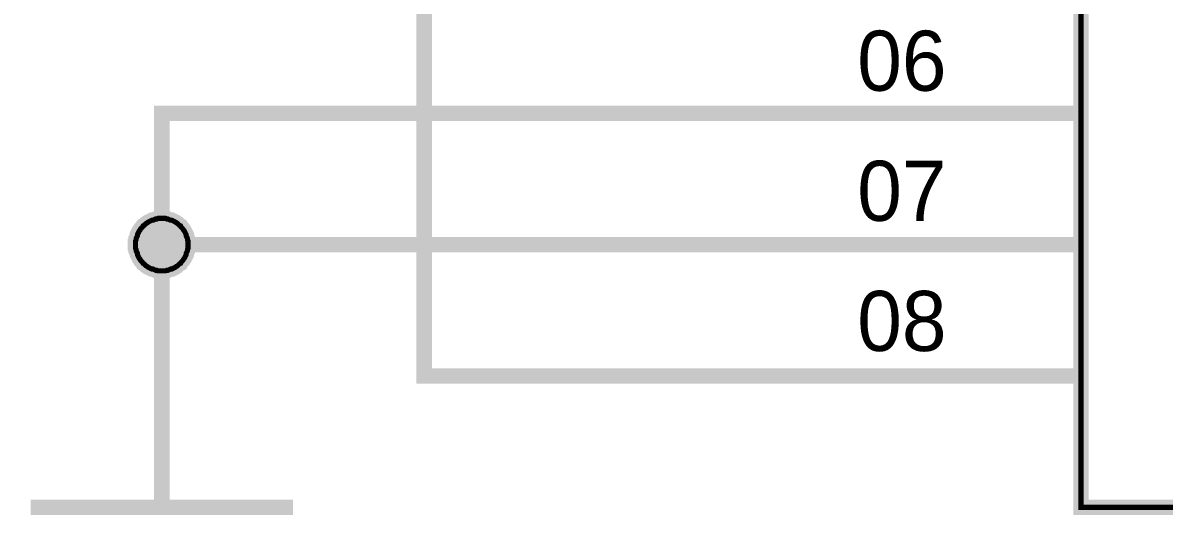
# Model space of a CAD drawing. Header units: inches. Extents: x 0 to 9.5, y -0.61 to 7.51.
# Drawn here: x 0.446 to 1.315, y 3.294 to 3.668 of the extents above; entities that cross this region are included whole.
import ezdxf

# ---------------------------------------------------------------- set-up
doc = ezdxf.new("R2010")
doc.units = ezdxf.units.IN
doc.header["$MEASUREMENT"] = 0
doc.layers.add('Sheet', color=255, linetype='Continuous')

msp = doc.modelspace()

# ---------------------------------------------------------------- linework, layer by layer
at = {"layer": 'Sheet'}
for points, const_width in [([(1.25125, 4.19971), (1.65089, 4.19971), (1.65089, 3.29981), (1.25125, 3.29981), (1.25125, 4.19971)], 0.0118), ([(1.25125, 4.19971), (1.25125, 3.29981), (1.65089, 3.29981), (1.65089, 4.19971), (1.25125, 4.19971), (1.25125, 4.19971)], 0.0039)]:
    msp.add_lwpolyline(points, close=True, dxfattribs=dict(at, const_width=const_width))
for points, const_width in [([(1.05143, 3.39975), (0.75123, 3.39975), (0.75123, 3.69956)], 0.0118), ([(0.55141, 3.39975), (0.55141, 3.49968), (0.55141, 3.59962), (1.05143, 3.59962)], 0.0118), ([(1.25125, 3.59962), (1.05143, 3.59962)], 0.0118), ([(0.53143, 3.49968), (0.53143, 3.50063), (0.53143, 3.50159), (0.53143, 3.50254), (0.5319, 3.50349), (0.5319, 3.50444), (0.53238, 3.50539), (0.53285, 3.50635), (0.53285, 3.5073), (0.53333, 3.50825), (0.5338, 3.5092), (0.53428, 3.51015), (0.53476, 3.51063), (0.53523, 3.51158), (0.53618, 3.51253), (0.53666, 3.51301), (0.53713, 3.51396), (0.53809, 3.51444), (0.53856, 3.51491), (0.53951, 3.51586), (0.54046, 3.51634), (0.54094, 3.51681), (0.54189, 3.51729), (0.54284, 3.51777), (0.5438, 3.51824), (0.54475, 3.51824), (0.5457, 3.51872), (0.54665, 3.51919), (0.5476, 3.51919), (0.54855, 3.51967), (0.5495, 3.51967), (0.55046, 3.51967), (0.55141, 3.51967)], 0.0118), ([(0.53143, 3.49968), (0.53143, 3.50063), (0.53143, 3.50159), (0.53143, 3.50254), (0.5319, 3.50349), (0.5319, 3.50444), (0.53238, 3.50539), (0.53285, 3.50635), (0.53285, 3.5073), (0.53333, 3.50825), (0.5338, 3.5092), (0.53428, 3.51015), (0.53476, 3.51063), (0.53523, 3.51158), (0.53618, 3.51253), (0.53666, 3.51301), (0.53713, 3.51396), (0.53809, 3.51444), (0.53856, 3.51491), (0.53951, 3.51586), (0.54046, 3.51634), (0.54094, 3.51681), (0.54189, 3.51729), (0.54284, 3.51777), (0.5438, 3.51824), (0.54475, 3.51824), (0.5457, 3.51872), (0.54665, 3.51919), (0.5476, 3.51919), (0.54855, 3.51967), (0.5495, 3.51967), (0.55046, 3.51967), (0.55141, 3.51967)], 0.0118), ([(0.53143, 3.49968), (0.53143, 3.50063), (0.53143, 3.50159), (0.53143, 3.50254), (0.5319, 3.50349), (0.5319, 3.50444), (0.53238, 3.50539), (0.53285, 3.50635), (0.53285, 3.5073), (0.53333, 3.50825), (0.5338, 3.5092), (0.53428, 3.51015), (0.53476, 3.51063), (0.53523, 3.51158), (0.53618, 3.51253), (0.53666, 3.51301), (0.53713, 3.51396), (0.53809, 3.51444), (0.53856, 3.51491), (0.53951, 3.51586), (0.54046, 3.51634), (0.54094, 3.51681), (0.54189, 3.51729), (0.54284, 3.51777), (0.5438, 3.51824), (0.54475, 3.51824), (0.5457, 3.51872), (0.54665, 3.51919), (0.5476, 3.51919), (0.54855, 3.51967), (0.5495, 3.51967), (0.55046, 3.51967), (0.55141, 3.51967)], 0.0118), ([(0.53143, 3.49968), (0.53143, 3.50063), (0.53143, 3.50159), (0.53143, 3.50254), (0.5319, 3.50349), (0.5319, 3.50444), (0.53238, 3.50539), (0.53285, 3.50635), (0.53285, 3.5073), (0.53333, 3.50825), (0.5338, 3.5092), (0.53428, 3.51015), (0.53476, 3.51063), (0.53523, 3.51158), (0.53618, 3.51253), (0.53666, 3.51301), (0.53713, 3.51396), (0.53809, 3.51444), (0.53856, 3.51491), (0.53951, 3.51586), (0.54046, 3.51634), (0.54094, 3.51681), (0.54189, 3.51729), (0.54284, 3.51777), (0.5438, 3.51824), (0.54475, 3.51824), (0.5457, 3.51872), (0.54665, 3.51919), (0.5476, 3.51919), (0.54855, 3.51967), (0.5495, 3.51967), (0.55046, 3.51967), (0.55141, 3.51967)], 0.0118), ([(0.53143, 3.49968), (0.53143, 3.50063), (0.53143, 3.50159), (0.53143, 3.50254), (0.5319, 3.50349), (0.5319, 3.50444), (0.53238, 3.50539), (0.53285, 3.50635), (0.53285, 3.5073), (0.53333, 3.50825), (0.5338, 3.5092), (0.53428, 3.51015), (0.53476, 3.51063), (0.53523, 3.51158), (0.53618, 3.51253), (0.53666, 3.51301), (0.53713, 3.51396), (0.53809, 3.51444), (0.53856, 3.51491), (0.53951, 3.51586), (0.54046, 3.51634), (0.54094, 3.51681), (0.54189, 3.51729), (0.54284, 3.51777), (0.5438, 3.51824), (0.54475, 3.51824), (0.5457, 3.51872), (0.54665, 3.51919), (0.5476, 3.51919), (0.54855, 3.51967), (0.5495, 3.51967), (0.55046, 3.51967), (0.55141, 3.51967)], 0.0039), ([(0.53143, 3.49968), (0.53143, 3.50063), (0.53143, 3.50159), (0.53143, 3.50254), (0.5319, 3.50349), (0.5319, 3.50444), (0.53238, 3.50539), (0.53285, 3.50635), (0.53285, 3.5073), (0.53333, 3.50825), (0.5338, 3.5092), (0.53428, 3.51015), (0.53476, 3.51063), (0.53523, 3.51158), (0.53618, 3.51253), (0.53666, 3.51301), (0.53713, 3.51396), (0.53809, 3.51444), (0.53856, 3.51491), (0.53951, 3.51586), (0.54046, 3.51634), (0.54094, 3.51681), (0.54189, 3.51729), (0.54284, 3.51777), (0.5438, 3.51824), (0.54475, 3.51824), (0.5457, 3.51872), (0.54665, 3.51919), (0.5476, 3.51919), (0.54855, 3.51967), (0.5495, 3.51967), (0.55046, 3.51967), (0.55141, 3.51967)], 0.0039), ([(0.53143, 3.49968), (0.53143, 3.50063), (0.53143, 3.50159), (0.53143, 3.50254), (0.5319, 3.50349), (0.5319, 3.50444), (0.53238, 3.50539), (0.53285, 3.50635), (0.53285, 3.5073), (0.53333, 3.50825), (0.5338, 3.5092), (0.53428, 3.51015), (0.53476, 3.51063), (0.53523, 3.51158), (0.53618, 3.51253), (0.53666, 3.51301), (0.53713, 3.51396), (0.53809, 3.51444), (0.53856, 3.51491), (0.53951, 3.51586), (0.54046, 3.51634), (0.54094, 3.51681), (0.54189, 3.51729), (0.54284, 3.51777), (0.5438, 3.51824), (0.54475, 3.51824), (0.5457, 3.51872), (0.54665, 3.51919), (0.5476, 3.51919), (0.54855, 3.51967), (0.5495, 3.51967), (0.55046, 3.51967), (0.55141, 3.51967)], 0.0039), ([(0.53143, 3.49968), (0.53143, 3.50063), (0.53143, 3.50159), (0.53143, 3.50254), (0.5319, 3.50349), (0.5319, 3.50444), (0.53238, 3.50539), (0.53285, 3.50635), (0.53285, 3.5073), (0.53333, 3.50825), (0.5338, 3.5092), (0.53428, 3.51015), (0.53476, 3.51063), (0.53523, 3.51158), (0.53618, 3.51253), (0.53666, 3.51301), (0.53713, 3.51396), (0.53809, 3.51444), (0.53856, 3.51491), (0.53951, 3.51586), (0.54046, 3.51634), (0.54094, 3.51681), (0.54189, 3.51729), (0.54284, 3.51777), (0.5438, 3.51824), (0.54475, 3.51824), (0.5457, 3.51872), (0.54665, 3.51919), (0.5476, 3.51919), (0.54855, 3.51967), (0.5495, 3.51967), (0.55046, 3.51967), (0.55141, 3.51967)], 0.0039), ([(0.55141, 3.51967), (0.55141, 3.51967)], 0.0118), ([(0.55141, 3.51967), (0.55236, 3.51967), (0.55331, 3.51967), (0.55426, 3.51967), (0.55521, 3.51919), (0.55616, 3.51919), (0.55712, 3.51872), (0.55807, 3.51824), (0.55902, 3.51824), (0.55997, 3.51777), (0.56092, 3.51729), (0.56187, 3.51681), (0.56235, 3.51634), (0.5633, 3.51586), (0.56425, 3.51491), (0.56473, 3.51444), (0.56568, 3.51396), (0.56616, 3.51301), (0.56663, 3.51253), (0.56758, 3.51158), (0.56806, 3.51063), (0.56853, 3.51015), (0.56901, 3.5092), (0.56949, 3.50825), (0.56996, 3.5073), (0.56996, 3.50635), (0.57044, 3.50539), (0.57091, 3.50444), (0.57091, 3.50349), (0.57139, 3.50254), (0.57139, 3.50159), (0.57139, 3.50063), (0.57139, 3.49968)], 0.0118), ([(0.55141, 3.51967), (0.55141, 3.51967)], 0.0118), ([(0.55141, 3.51967), (0.55236, 3.51967), (0.55331, 3.51967), (0.55426, 3.51967), (0.55521, 3.51919), (0.55616, 3.51919), (0.55712, 3.51872), (0.55807, 3.51824), (0.55902, 3.51824), (0.55997, 3.51777), (0.56092, 3.51729), (0.56187, 3.51681), (0.56235, 3.51634), (0.5633, 3.51586), (0.56425, 3.51491), (0.56473, 3.51444), (0.56568, 3.51396), (0.56616, 3.51301), (0.56663, 3.51253), (0.56758, 3.51158), (0.56806, 3.51063), (0.56853, 3.51015), (0.56901, 3.5092), (0.56949, 3.50825), (0.56996, 3.5073), (0.56996, 3.50635), (0.57044, 3.50539), (0.57091, 3.50444), (0.57091, 3.50349), (0.57139, 3.50254), (0.57139, 3.50159), (0.57139, 3.50063), (0.57139, 3.49968)], 0.0118), ([(0.55141, 3.51967), (0.55141, 3.51967)], 0.0118), ([(0.55141, 3.51967), (0.55236, 3.51967), (0.55331, 3.51967), (0.55426, 3.51967), (0.55521, 3.51919), (0.55616, 3.51919), (0.55712, 3.51872), (0.55807, 3.51824), (0.55902, 3.51824), (0.55997, 3.51777), (0.56092, 3.51729), (0.56187, 3.51681), (0.56235, 3.51634), (0.5633, 3.51586), (0.56425, 3.51491), (0.56473, 3.51444), (0.56568, 3.51396), (0.56616, 3.51301), (0.56663, 3.51253), (0.56758, 3.51158), (0.56806, 3.51063), (0.56853, 3.51015), (0.56901, 3.5092), (0.56949, 3.50825), (0.56996, 3.5073), (0.56996, 3.50635), (0.57044, 3.50539), (0.57091, 3.50444), (0.57091, 3.50349), (0.57139, 3.50254), (0.57139, 3.50159), (0.57139, 3.50063), (0.57139, 3.49968)], 0.0118), ([(0.55141, 3.51967), (0.55141, 3.51967)], 0.0118), ([(0.55141, 3.51967), (0.55236, 3.51967), (0.55331, 3.51967), (0.55426, 3.51967), (0.55521, 3.51919), (0.55616, 3.51919), (0.55712, 3.51872), (0.55807, 3.51824), (0.55902, 3.51824), (0.55997, 3.51777), (0.56092, 3.51729), (0.56187, 3.51681), (0.56235, 3.51634), (0.5633, 3.51586), (0.56425, 3.51491), (0.56473, 3.51444), (0.56568, 3.51396), (0.56616, 3.51301), (0.56663, 3.51253), (0.56758, 3.51158), (0.56806, 3.51063), (0.56853, 3.51015), (0.56901, 3.5092), (0.56949, 3.50825), (0.56996, 3.5073), (0.56996, 3.50635), (0.57044, 3.50539), (0.57091, 3.50444), (0.57091, 3.50349), (0.57139, 3.50254), (0.57139, 3.50159), (0.57139, 3.50063), (0.57139, 3.49968)], 0.0118), ([(0.55141, 3.51967), (0.55141, 3.51967)], 0.0039), ([(0.55141, 3.51967), (0.55236, 3.51967), (0.55331, 3.51967), (0.55426, 3.51967), (0.55521, 3.51919), (0.55616, 3.51919), (0.55712, 3.51872), (0.55807, 3.51824), (0.55902, 3.51824), (0.55997, 3.51777), (0.56092, 3.51729), (0.56187, 3.51681), (0.56235, 3.51634), (0.5633, 3.51586), (0.56425, 3.51491), (0.56473, 3.51444), (0.56568, 3.51396), (0.56616, 3.51301), (0.56663, 3.51253), (0.56758, 3.51158), (0.56806, 3.51063), (0.56853, 3.51015), (0.56901, 3.5092), (0.56949, 3.50825), (0.56996, 3.5073), (0.56996, 3.50635), (0.57044, 3.50539), (0.57091, 3.50444), (0.57091, 3.50349), (0.57139, 3.50254), (0.57139, 3.50159), (0.57139, 3.50063), (0.57139, 3.49968)], 0.0039), ([(0.55141, 3.51967), (0.55141, 3.51967)], 0.0039), ([(0.55141, 3.51967), (0.55236, 3.51967), (0.55331, 3.51967), (0.55426, 3.51967), (0.55521, 3.51919), (0.55616, 3.51919), (0.55712, 3.51872), (0.55807, 3.51824), (0.55902, 3.51824), (0.55997, 3.51777), (0.56092, 3.51729), (0.56187, 3.51681), (0.56235, 3.51634), (0.5633, 3.51586), (0.56425, 3.51491), (0.56473, 3.51444), (0.56568, 3.51396), (0.56616, 3.51301), (0.56663, 3.51253), (0.56758, 3.51158), (0.56806, 3.51063), (0.56853, 3.51015), (0.56901, 3.5092), (0.56949, 3.50825), (0.56996, 3.5073), (0.56996, 3.50635), (0.57044, 3.50539), (0.57091, 3.50444), (0.57091, 3.50349), (0.57139, 3.50254), (0.57139, 3.50159), (0.57139, 3.50063), (0.57139, 3.49968)], 0.0039), ([(0.55141, 3.51967), (0.55141, 3.51967)], 0.0039), ([(0.55141, 3.51967), (0.55236, 3.51967), (0.55331, 3.51967), (0.55426, 3.51967), (0.55521, 3.51919), (0.55616, 3.51919), (0.55712, 3.51872), (0.55807, 3.51824), (0.55902, 3.51824), (0.55997, 3.51777), (0.56092, 3.51729), (0.56187, 3.51681), (0.56235, 3.51634), (0.5633, 3.51586), (0.56425, 3.51491), (0.56473, 3.51444), (0.56568, 3.51396), (0.56616, 3.51301), (0.56663, 3.51253), (0.56758, 3.51158), (0.56806, 3.51063), (0.56853, 3.51015), (0.56901, 3.5092), (0.56949, 3.50825), (0.56996, 3.5073), (0.56996, 3.50635), (0.57044, 3.50539), (0.57091, 3.50444), (0.57091, 3.50349), (0.57139, 3.50254), (0.57139, 3.50159), (0.57139, 3.50063), (0.57139, 3.49968)], 0.0039), ([(0.55141, 3.51967), (0.55141, 3.51967)], 0.0039), ([(0.55141, 3.51967), (0.55236, 3.51967), (0.55331, 3.51967), (0.55426, 3.51967), (0.55521, 3.51919), (0.55616, 3.51919), (0.55712, 3.51872), (0.55807, 3.51824), (0.55902, 3.51824), (0.55997, 3.51777), (0.56092, 3.51729), (0.56187, 3.51681), (0.56235, 3.51634), (0.5633, 3.51586), (0.56425, 3.51491), (0.56473, 3.51444), (0.56568, 3.51396), (0.56616, 3.51301), (0.56663, 3.51253), (0.56758, 3.51158), (0.56806, 3.51063), (0.56853, 3.51015), (0.56901, 3.5092), (0.56949, 3.50825), (0.56996, 3.5073), (0.56996, 3.50635), (0.57044, 3.50539), (0.57091, 3.50444), (0.57091, 3.50349), (0.57139, 3.50254), (0.57139, 3.50159), (0.57139, 3.50063), (0.57139, 3.49968)], 0.0039), ([(0.55141, 3.4797), (0.55046, 3.4797), (0.5495, 3.4797), (0.54855, 3.4797), (0.5476, 3.48017), (0.54665, 3.48017), (0.5457, 3.48065), (0.54475, 3.48112), (0.5438, 3.48112), (0.54284, 3.4816), (0.54189, 3.48207), (0.54094, 3.48255), (0.54046, 3.48303), (0.53951, 3.4835), (0.53856, 3.48445), (0.53809, 3.48493), (0.53713, 3.48541), (0.53666, 3.48636), (0.53618, 3.48683), (0.53523, 3.48779), (0.53476, 3.48874), (0.53428, 3.48921), (0.5338, 3.49016), (0.53333, 3.49112), (0.53285, 3.49207), (0.53285, 3.49302), (0.53238, 3.49397), (0.5319, 3.49492), (0.5319, 3.49588), (0.53143, 3.49683), (0.53143, 3.49778), (0.53143, 3.49873), (0.53143, 3.49968)], 0.0118), ([(0.53143, 3.49968), (0.53143, 3.49968)], 0.0118), ([(0.55141, 3.4797), (0.55046, 3.4797), (0.5495, 3.4797), (0.54855, 3.4797), (0.5476, 3.48017), (0.54665, 3.48017), (0.5457, 3.48065), (0.54475, 3.48112), (0.5438, 3.48112), (0.54284, 3.4816), (0.54189, 3.48207), (0.54094, 3.48255), (0.54046, 3.48303), (0.53951, 3.4835), (0.53856, 3.48445), (0.53809, 3.48493), (0.53713, 3.48541), (0.53666, 3.48636), (0.53618, 3.48683), (0.53523, 3.48779), (0.53476, 3.48874), (0.53428, 3.48921), (0.5338, 3.49016), (0.53333, 3.49112), (0.53285, 3.49207), (0.53285, 3.49302), (0.53238, 3.49397), (0.5319, 3.49492), (0.5319, 3.49588), (0.53143, 3.49683), (0.53143, 3.49778), (0.53143, 3.49873), (0.53143, 3.49968)], 0.0118), ([(0.53143, 3.49968), (0.53143, 3.49968)], 0.0118), ([(0.55141, 3.4797), (0.55046, 3.4797), (0.5495, 3.4797), (0.54855, 3.4797), (0.5476, 3.48017), (0.54665, 3.48017), (0.5457, 3.48065), (0.54475, 3.48112), (0.5438, 3.48112), (0.54284, 3.4816), (0.54189, 3.48207), (0.54094, 3.48255), (0.54046, 3.48303), (0.53951, 3.4835), (0.53856, 3.48445), (0.53809, 3.48493), (0.53713, 3.48541), (0.53666, 3.48636), (0.53618, 3.48683), (0.53523, 3.48779), (0.53476, 3.48874), (0.53428, 3.48921), (0.5338, 3.49016), (0.53333, 3.49112), (0.53285, 3.49207), (0.53285, 3.49302), (0.53238, 3.49397), (0.5319, 3.49492), (0.5319, 3.49588), (0.53143, 3.49683), (0.53143, 3.49778), (0.53143, 3.49873), (0.53143, 3.49968)], 0.0118), ([(0.53143, 3.49968), (0.53143, 3.49968)], 0.0118), ([(0.55141, 3.4797), (0.55046, 3.4797), (0.5495, 3.4797), (0.54855, 3.4797), (0.5476, 3.48017), (0.54665, 3.48017), (0.5457, 3.48065), (0.54475, 3.48112), (0.5438, 3.48112), (0.54284, 3.4816), (0.54189, 3.48207), (0.54094, 3.48255), (0.54046, 3.48303), (0.53951, 3.4835), (0.53856, 3.48445), (0.53809, 3.48493), (0.53713, 3.48541), (0.53666, 3.48636), (0.53618, 3.48683), (0.53523, 3.48779), (0.53476, 3.48874), (0.53428, 3.48921), (0.5338, 3.49016), (0.53333, 3.49112), (0.53285, 3.49207), (0.53285, 3.49302), (0.53238, 3.49397), (0.5319, 3.49492), (0.5319, 3.49588), (0.53143, 3.49683), (0.53143, 3.49778), (0.53143, 3.49873), (0.53143, 3.49968)], 0.0118), ([(0.53143, 3.49968), (0.53143, 3.49968)], 0.0118), ([(0.55141, 3.49968), (1.05143, 3.49968)], 0.0118), ([(0.57139, 3.49968), (0.57139, 3.49873), (0.57139, 3.49778), (0.57139, 3.49683), (0.57091, 3.49588), (0.57091, 3.49492), (0.57044, 3.49397), (0.56996, 3.49302), (0.56996, 3.49207), (0.56949, 3.49112), (0.56901, 3.49016), (0.56853, 3.48921), (0.56806, 3.48874), (0.56758, 3.48779), (0.56663, 3.48683), (0.56616, 3.48636), (0.56568, 3.48541), (0.56473, 3.48493), (0.56425, 3.48445), (0.5633, 3.4835), (0.56235, 3.48303), (0.56187, 3.48255), (0.56092, 3.48207), (0.55997, 3.4816), (0.55902, 3.48112), (0.55807, 3.48112), (0.55712, 3.48065), (0.55616, 3.48017), (0.55521, 3.48017), (0.55426, 3.4797), (0.55331, 3.4797), (0.55236, 3.4797), (0.55141, 3.4797)], 0.0118), ([(0.57139, 3.49968), (0.57139, 3.49873), (0.57139, 3.49778), (0.57139, 3.49683), (0.57091, 3.49588), (0.57091, 3.49492), (0.57044, 3.49397), (0.56996, 3.49302), (0.56996, 3.49207), (0.56949, 3.49112), (0.56901, 3.49016), (0.56853, 3.48921), (0.56806, 3.48874), (0.56758, 3.48779), (0.56663, 3.48683), (0.56616, 3.48636), (0.56568, 3.48541), (0.56473, 3.48493), (0.56425, 3.48445), (0.5633, 3.4835), (0.56235, 3.48303), (0.56187, 3.48255), (0.56092, 3.48207), (0.55997, 3.4816), (0.55902, 3.48112), (0.55807, 3.48112), (0.55712, 3.48065), (0.55616, 3.48017), (0.55521, 3.48017), (0.55426, 3.4797), (0.55331, 3.4797), (0.55236, 3.4797), (0.55141, 3.4797)], 0.0118), ([(0.57139, 3.49968), (0.57139, 3.49873), (0.57139, 3.49778), (0.57139, 3.49683), (0.57091, 3.49588), (0.57091, 3.49492), (0.57044, 3.49397), (0.56996, 3.49302), (0.56996, 3.49207), (0.56949, 3.49112), (0.56901, 3.49016), (0.56853, 3.48921), (0.56806, 3.48874), (0.56758, 3.48779), (0.56663, 3.48683), (0.56616, 3.48636), (0.56568, 3.48541), (0.56473, 3.48493), (0.56425, 3.48445), (0.5633, 3.4835), (0.56235, 3.48303), (0.56187, 3.48255), (0.56092, 3.48207), (0.55997, 3.4816), (0.55902, 3.48112), (0.55807, 3.48112), (0.55712, 3.48065), (0.55616, 3.48017), (0.55521, 3.48017), (0.55426, 3.4797), (0.55331, 3.4797), (0.55236, 3.4797), (0.55141, 3.4797)], 0.0118), ([(0.57139, 3.49968), (0.57139, 3.49873), (0.57139, 3.49778), (0.57139, 3.49683), (0.57091, 3.49588), (0.57091, 3.49492), (0.57044, 3.49397), (0.56996, 3.49302), (0.56996, 3.49207), (0.56949, 3.49112), (0.56901, 3.49016), (0.56853, 3.48921), (0.56806, 3.48874), (0.56758, 3.48779), (0.56663, 3.48683), (0.56616, 3.48636), (0.56568, 3.48541), (0.56473, 3.48493), (0.56425, 3.48445), (0.5633, 3.4835), (0.56235, 3.48303), (0.56187, 3.48255), (0.56092, 3.48207), (0.55997, 3.4816), (0.55902, 3.48112), (0.55807, 3.48112), (0.55712, 3.48065), (0.55616, 3.48017), (0.55521, 3.48017), (0.55426, 3.4797), (0.55331, 3.4797), (0.55236, 3.4797), (0.55141, 3.4797)], 0.0118), ([(0.57139, 3.49968), (0.57139, 3.49968), (0.57139, 3.49968), (0.57139, 3.49968), (0.57139, 3.49968), (0.57139, 3.49968), (0.57139, 3.49968), (0.57139, 3.49968), (0.57139, 3.49968), (0.57139, 3.49968), (0.57139, 3.49968), (0.57139, 3.49968), (0.57139, 3.49968), (0.57139, 3.49968), (0.57139, 3.49968), (0.57139, 3.49968), (0.57139, 3.49968), (0.57139, 3.49968), (0.57139, 3.49968), (0.57139, 3.49968), (0.57139, 3.49968), (0.57139, 3.49968), (0.57139, 3.49968), (0.57139, 3.49968), (0.57139, 3.49968), (0.57139, 3.49968), (0.57139, 3.49968), (0.57139, 3.49968), (0.57139, 3.49968), (0.57139, 3.49968), (0.57139, 3.49968), (0.57139, 3.49968), (0.57139, 3.49968)], 0.0118), ([(0.57139, 3.49968), (0.57139, 3.49968)], 0.0118), ([(0.57139, 3.49968), (0.57139, 3.49968), (0.57139, 3.49968), (0.57139, 3.49968), (0.57139, 3.49968), (0.57139, 3.49968), (0.57139, 3.49968), (0.57139, 3.49968), (0.57139, 3.49968), (0.57139, 3.49968), (0.57139, 3.49968), (0.57139, 3.49968), (0.57139, 3.49968), (0.57139, 3.49968), (0.57139, 3.49968), (0.57139, 3.49968), (0.57139, 3.49968), (0.57139, 3.49968), (0.57139, 3.49968), (0.57139, 3.49968), (0.57139, 3.49968), (0.57139, 3.49968), (0.57139, 3.49968), (0.57139, 3.49968), (0.57139, 3.49968), (0.57139, 3.49968), (0.57139, 3.49968), (0.57139, 3.49968), (0.57139, 3.49968), (0.57139, 3.49968), (0.57139, 3.49968), (0.57139, 3.49968), (0.57139, 3.49968)], 0.0118), ([(0.57139, 3.49968), (0.57139, 3.49968)], 0.0118), ([(0.57139, 3.49968), (0.57139, 3.49968), (0.57139, 3.49968), (0.57139, 3.49968), (0.57139, 3.49968), (0.57139, 3.49968), (0.57139, 3.49968), (0.57139, 3.49968), (0.57139, 3.49968), (0.57139, 3.49968), (0.57139, 3.49968), (0.57139, 3.49968), (0.57139, 3.49968), (0.57139, 3.49968), (0.57139, 3.49968), (0.57139, 3.49968), (0.57139, 3.49968), (0.57139, 3.49968), (0.57139, 3.49968), (0.57139, 3.49968), (0.57139, 3.49968), (0.57139, 3.49968), (0.57139, 3.49968), (0.57139, 3.49968), (0.57139, 3.49968), (0.57139, 3.49968), (0.57139, 3.49968), (0.57139, 3.49968), (0.57139, 3.49968), (0.57139, 3.49968), (0.57139, 3.49968), (0.57139, 3.49968), (0.57139, 3.49968)], 0.0118), ([(0.57139, 3.49968), (0.57139, 3.49968)], 0.0118), ([(0.57139, 3.49968), (0.57139, 3.49968), (0.57139, 3.49968), (0.57139, 3.49968), (0.57139, 3.49968), (0.57139, 3.49968), (0.57139, 3.49968), (0.57139, 3.49968), (0.57139, 3.49968), (0.57139, 3.49968), (0.57139, 3.49968), (0.57139, 3.49968), (0.57139, 3.49968), (0.57139, 3.49968), (0.57139, 3.49968), (0.57139, 3.49968), (0.57139, 3.49968), (0.57139, 3.49968), (0.57139, 3.49968), (0.57139, 3.49968), (0.57139, 3.49968), (0.57139, 3.49968), (0.57139, 3.49968), (0.57139, 3.49968), (0.57139, 3.49968), (0.57139, 3.49968), (0.57139, 3.49968), (0.57139, 3.49968), (0.57139, 3.49968), (0.57139, 3.49968), (0.57139, 3.49968), (0.57139, 3.49968), (0.57139, 3.49968)], 0.0118), ([(0.57139, 3.49968), (0.57139, 3.49968)], 0.0118), ([(1.25125, 3.49968), (1.05143, 3.49968)], 0.0118), ([(0.55141, 3.4797), (0.55046, 3.4797), (0.5495, 3.4797), (0.54855, 3.4797), (0.5476, 3.48017), (0.54665, 3.48017), (0.5457, 3.48065), (0.54475, 3.48112), (0.5438, 3.48112), (0.54284, 3.4816), (0.54189, 3.48207), (0.54094, 3.48255), (0.54046, 3.48303), (0.53951, 3.4835), (0.53856, 3.48445), (0.53809, 3.48493), (0.53713, 3.48541), (0.53666, 3.48636), (0.53618, 3.48683), (0.53523, 3.48779), (0.53476, 3.48874), (0.53428, 3.48921), (0.5338, 3.49016), (0.53333, 3.49112), (0.53285, 3.49207), (0.53285, 3.49302), (0.53238, 3.49397), (0.5319, 3.49492), (0.5319, 3.49588), (0.53143, 3.49683), (0.53143, 3.49778), (0.53143, 3.49873), (0.53143, 3.49968)], 0.0039), ([(0.53143, 3.49968), (0.53143, 3.49968)], 0.0039), ([(0.55141, 3.4797), (0.55046, 3.4797), (0.5495, 3.4797), (0.54855, 3.4797), (0.5476, 3.48017), (0.54665, 3.48017), (0.5457, 3.48065), (0.54475, 3.48112), (0.5438, 3.48112), (0.54284, 3.4816), (0.54189, 3.48207), (0.54094, 3.48255), (0.54046, 3.48303), (0.53951, 3.4835), (0.53856, 3.48445), (0.53809, 3.48493), (0.53713, 3.48541), (0.53666, 3.48636), (0.53618, 3.48683), (0.53523, 3.48779), (0.53476, 3.48874), (0.53428, 3.48921), (0.5338, 3.49016), (0.53333, 3.49112), (0.53285, 3.49207), (0.53285, 3.49302), (0.53238, 3.49397), (0.5319, 3.49492), (0.5319, 3.49588), (0.53143, 3.49683), (0.53143, 3.49778), (0.53143, 3.49873), (0.53143, 3.49968)], 0.0039), ([(0.53143, 3.49968), (0.53143, 3.49968)], 0.0039), ([(0.55141, 3.4797), (0.55046, 3.4797), (0.5495, 3.4797), (0.54855, 3.4797), (0.5476, 3.48017), (0.54665, 3.48017), (0.5457, 3.48065), (0.54475, 3.48112), (0.5438, 3.48112), (0.54284, 3.4816), (0.54189, 3.48207), (0.54094, 3.48255), (0.54046, 3.48303), (0.53951, 3.4835), (0.53856, 3.48445), (0.53809, 3.48493), (0.53713, 3.48541), (0.53666, 3.48636), (0.53618, 3.48683), (0.53523, 3.48779), (0.53476, 3.48874), (0.53428, 3.48921), (0.5338, 3.49016), (0.53333, 3.49112), (0.53285, 3.49207), (0.53285, 3.49302), (0.53238, 3.49397), (0.5319, 3.49492), (0.5319, 3.49588), (0.53143, 3.49683), (0.53143, 3.49778), (0.53143, 3.49873), (0.53143, 3.49968)], 0.0039), ([(0.53143, 3.49968), (0.53143, 3.49968)], 0.0039), ([(0.55141, 3.4797), (0.55046, 3.4797), (0.5495, 3.4797), (0.54855, 3.4797), (0.5476, 3.48017), (0.54665, 3.48017), (0.5457, 3.48065), (0.54475, 3.48112), (0.5438, 3.48112), (0.54284, 3.4816), (0.54189, 3.48207), (0.54094, 3.48255), (0.54046, 3.48303), (0.53951, 3.4835), (0.53856, 3.48445), (0.53809, 3.48493), (0.53713, 3.48541), (0.53666, 3.48636), (0.53618, 3.48683), (0.53523, 3.48779), (0.53476, 3.48874), (0.53428, 3.48921), (0.5338, 3.49016), (0.53333, 3.49112), (0.53285, 3.49207), (0.53285, 3.49302), (0.53238, 3.49397), (0.5319, 3.49492), (0.5319, 3.49588), (0.53143, 3.49683), (0.53143, 3.49778), (0.53143, 3.49873), (0.53143, 3.49968)], 0.0039), ([(0.53143, 3.49968), (0.53143, 3.49968)], 0.0039), ([(0.57139, 3.49968), (0.57139, 3.49873), (0.57139, 3.49778), (0.57139, 3.49683), (0.57091, 3.49588), (0.57091, 3.49492), (0.57044, 3.49397), (0.56996, 3.49302), (0.56996, 3.49207), (0.56949, 3.49112), (0.56901, 3.49016), (0.56853, 3.48921), (0.56806, 3.48874), (0.56758, 3.48779), (0.56663, 3.48683), (0.56616, 3.48636), (0.56568, 3.48541), (0.56473, 3.48493), (0.56425, 3.48445), (0.5633, 3.4835), (0.56235, 3.48303), (0.56187, 3.48255), (0.56092, 3.48207), (0.55997, 3.4816), (0.55902, 3.48112), (0.55807, 3.48112), (0.55712, 3.48065), (0.55616, 3.48017), (0.55521, 3.48017), (0.55426, 3.4797), (0.55331, 3.4797), (0.55236, 3.4797), (0.55141, 3.4797)], 0.0039), ([(0.57139, 3.49968), (0.57139, 3.49873), (0.57139, 3.49778), (0.57139, 3.49683), (0.57091, 3.49588), (0.57091, 3.49492), (0.57044, 3.49397), (0.56996, 3.49302), (0.56996, 3.49207), (0.56949, 3.49112), (0.56901, 3.49016), (0.56853, 3.48921), (0.56806, 3.48874), (0.56758, 3.48779), (0.56663, 3.48683), (0.56616, 3.48636), (0.56568, 3.48541), (0.56473, 3.48493), (0.56425, 3.48445), (0.5633, 3.4835), (0.56235, 3.48303), (0.56187, 3.48255), (0.56092, 3.48207), (0.55997, 3.4816), (0.55902, 3.48112), (0.55807, 3.48112), (0.55712, 3.48065), (0.55616, 3.48017), (0.55521, 3.48017), (0.55426, 3.4797), (0.55331, 3.4797), (0.55236, 3.4797), (0.55141, 3.4797)], 0.0039), ([(0.57139, 3.49968), (0.57139, 3.49873), (0.57139, 3.49778), (0.57139, 3.49683), (0.57091, 3.49588), (0.57091, 3.49492), (0.57044, 3.49397), (0.56996, 3.49302), (0.56996, 3.49207), (0.56949, 3.49112), (0.56901, 3.49016), (0.56853, 3.48921), (0.56806, 3.48874), (0.56758, 3.48779), (0.56663, 3.48683), (0.56616, 3.48636), (0.56568, 3.48541), (0.56473, 3.48493), (0.56425, 3.48445), (0.5633, 3.4835), (0.56235, 3.48303), (0.56187, 3.48255), (0.56092, 3.48207), (0.55997, 3.4816), (0.55902, 3.48112), (0.55807, 3.48112), (0.55712, 3.48065), (0.55616, 3.48017), (0.55521, 3.48017), (0.55426, 3.4797), (0.55331, 3.4797), (0.55236, 3.4797), (0.55141, 3.4797)], 0.0039), ([(0.57139, 3.49968), (0.57139, 3.49873), (0.57139, 3.49778), (0.57139, 3.49683), (0.57091, 3.49588), (0.57091, 3.49492), (0.57044, 3.49397), (0.56996, 3.49302), (0.56996, 3.49207), (0.56949, 3.49112), (0.56901, 3.49016), (0.56853, 3.48921), (0.56806, 3.48874), (0.56758, 3.48779), (0.56663, 3.48683), (0.56616, 3.48636), (0.56568, 3.48541), (0.56473, 3.48493), (0.56425, 3.48445), (0.5633, 3.4835), (0.56235, 3.48303), (0.56187, 3.48255), (0.56092, 3.48207), (0.55997, 3.4816), (0.55902, 3.48112), (0.55807, 3.48112), (0.55712, 3.48065), (0.55616, 3.48017), (0.55521, 3.48017), (0.55426, 3.4797), (0.55331, 3.4797), (0.55236, 3.4797), (0.55141, 3.4797)], 0.0039), ([(0.57139, 3.49968), (0.57139, 3.49968), (0.57139, 3.49968), (0.57139, 3.49968), (0.57139, 3.49968), (0.57139, 3.49968), (0.57139, 3.49968), (0.57139, 3.49968), (0.57139, 3.49968), (0.57139, 3.49968), (0.57139, 3.49968), (0.57139, 3.49968), (0.57139, 3.49968), (0.57139, 3.49968), (0.57139, 3.49968), (0.57139, 3.49968), (0.57139, 3.49968), (0.57139, 3.49968), (0.57139, 3.49968), (0.57139, 3.49968), (0.57139, 3.49968), (0.57139, 3.49968), (0.57139, 3.49968), (0.57139, 3.49968), (0.57139, 3.49968), (0.57139, 3.49968), (0.57139, 3.49968), (0.57139, 3.49968), (0.57139, 3.49968), (0.57139, 3.49968), (0.57139, 3.49968), (0.57139, 3.49968), (0.57139, 3.49968)], 0.0039), ([(0.57139, 3.49968), (0.57139, 3.49968)], 0.0039), ([(0.57139, 3.49968), (0.57139, 3.49968), (0.57139, 3.49968), (0.57139, 3.49968), (0.57139, 3.49968), (0.57139, 3.49968), (0.57139, 3.49968), (0.57139, 3.49968), (0.57139, 3.49968), (0.57139, 3.49968), (0.57139, 3.49968), (0.57139, 3.49968), (0.57139, 3.49968), (0.57139, 3.49968), (0.57139, 3.49968), (0.57139, 3.49968), (0.57139, 3.49968), (0.57139, 3.49968), (0.57139, 3.49968), (0.57139, 3.49968), (0.57139, 3.49968), (0.57139, 3.49968), (0.57139, 3.49968), (0.57139, 3.49968), (0.57139, 3.49968), (0.57139, 3.49968), (0.57139, 3.49968), (0.57139, 3.49968), (0.57139, 3.49968), (0.57139, 3.49968), (0.57139, 3.49968), (0.57139, 3.49968), (0.57139, 3.49968)], 0.0039), ([(0.57139, 3.49968), (0.57139, 3.49968)], 0.0039), ([(0.57139, 3.49968), (0.57139, 3.49968), (0.57139, 3.49968), (0.57139, 3.49968), (0.57139, 3.49968), (0.57139, 3.49968), (0.57139, 3.49968), (0.57139, 3.49968), (0.57139, 3.49968), (0.57139, 3.49968), (0.57139, 3.49968), (0.57139, 3.49968), (0.57139, 3.49968), (0.57139, 3.49968), (0.57139, 3.49968), (0.57139, 3.49968), (0.57139, 3.49968), (0.57139, 3.49968), (0.57139, 3.49968), (0.57139, 3.49968), (0.57139, 3.49968), (0.57139, 3.49968), (0.57139, 3.49968), (0.57139, 3.49968), (0.57139, 3.49968), (0.57139, 3.49968), (0.57139, 3.49968), (0.57139, 3.49968), (0.57139, 3.49968), (0.57139, 3.49968), (0.57139, 3.49968), (0.57139, 3.49968), (0.57139, 3.49968)], 0.0039), ([(0.57139, 3.49968), (0.57139, 3.49968)], 0.0039), ([(0.57139, 3.49968), (0.57139, 3.49968), (0.57139, 3.49968), (0.57139, 3.49968), (0.57139, 3.49968), (0.57139, 3.49968), (0.57139, 3.49968), (0.57139, 3.49968), (0.57139, 3.49968), (0.57139, 3.49968), (0.57139, 3.49968), (0.57139, 3.49968), (0.57139, 3.49968), (0.57139, 3.49968), (0.57139, 3.49968), (0.57139, 3.49968), (0.57139, 3.49968), (0.57139, 3.49968), (0.57139, 3.49968), (0.57139, 3.49968), (0.57139, 3.49968), (0.57139, 3.49968), (0.57139, 3.49968), (0.57139, 3.49968), (0.57139, 3.49968), (0.57139, 3.49968), (0.57139, 3.49968), (0.57139, 3.49968), (0.57139, 3.49968), (0.57139, 3.49968), (0.57139, 3.49968), (0.57139, 3.49968), (0.57139, 3.49968)], 0.0039), ([(0.57139, 3.49968), (0.57139, 3.49968)], 0.0039), ([(0.55141, 3.39975), (0.55141, 3.29981)], 0.0118), ([(1.25125, 3.39975), (1.05143, 3.39975)], 0.0118), ([(0.4515, 3.29981), (0.65132, 3.29981)], 0.0118)]:
    msp.add_lwpolyline(points, dxfattribs=dict(at, const_width=const_width))
at = {"layer": 'Sheet', "const_width": 0.02}
msp.add_lwpolyline([(0.54, 3.5, 1), (0.56, 3.5, 1)], format="xyb", close=True, dxfattribs=at)

# ---------------------------------------------------------------- texts
at = {"layer": 'Sheet'}
for s, p in [('06', (1.08093, 3.61675)), ('07', (1.08093, 3.51777)), ('08', (1.08093, 3.41878))]:
    msp.add_text(s, height=0.045685, dxfattribs=at).set_placement(p)

doc.saveas('drawing.dxf')
